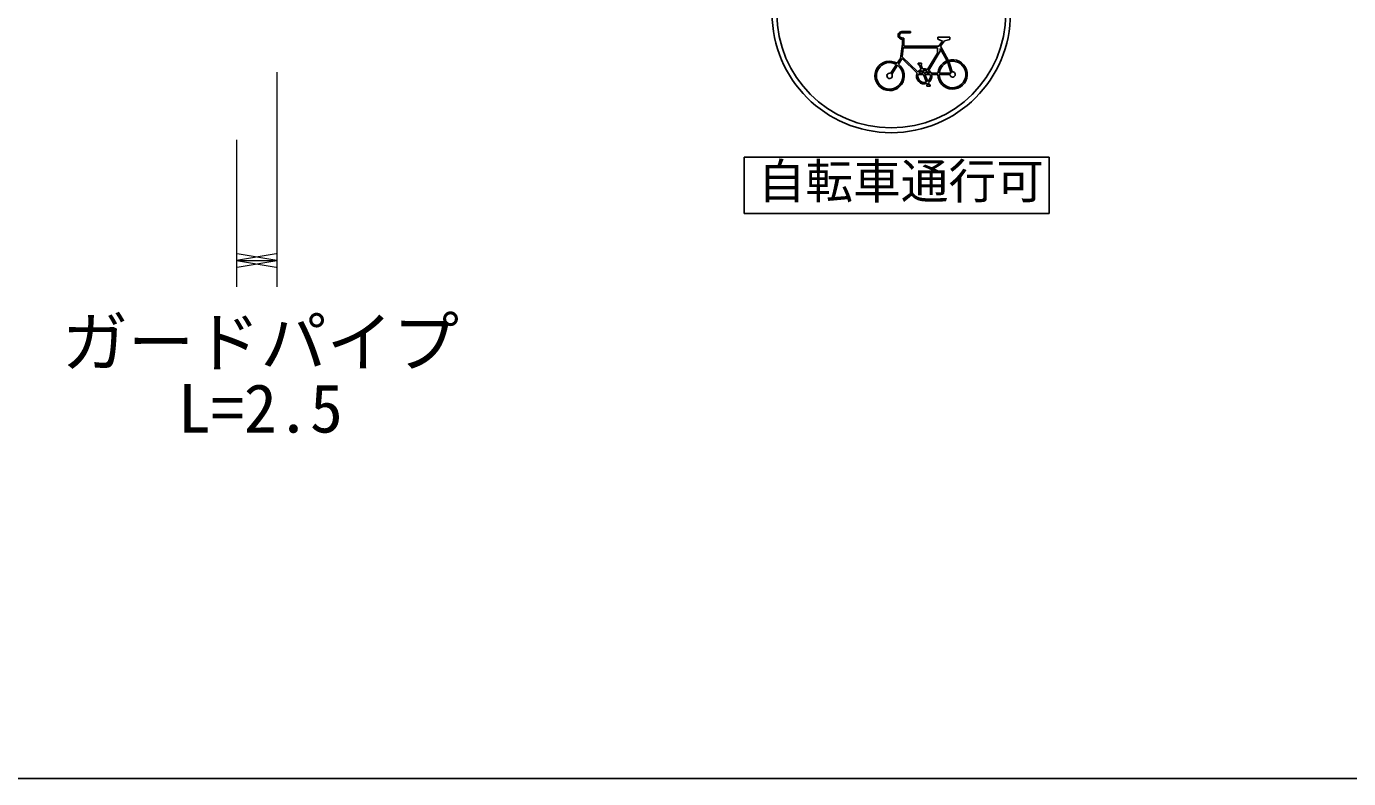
# Model space of a CAD drawing. Units: millimetres, scale not verified. Extents: x 40000 to 680000, y 20000 to 380000.
# Drawn here: x 306324 to 356252, y 205000 to 233389 of the extents above; entities that cross this region are included whole.
import ezdxf
from ezdxf.enums import TextEntityAlignment as Align

# ---------------------------------------------------------------- set-up
doc = ezdxf.new("R2010")
doc.units = ezdxf.units.MM
doc.header["$LTSCALE"] = 1000
for name, color, linetype, lineweight in [('M-STR-HTXT', 7, 'Continuous', 13), ('M-STR-STRC', 7, 'Continuous', 25), ('M-TTL-BAND', 7, 'Continuous', 25)]:
    doc.layers.add(name, color=color, linetype=linetype, lineweight=lineweight)
doc.styles.add('ＭＳ ゴシック', font='')
doc.styles.get('ＭＳ ゴシック').set_extended_font_data('MS Gothic')

# ---------------------------------------------------------------- blocks, each defined once
blk = doc.blocks.new('open_arrow')
at = {"color": 0, "linetype": 'Continuous', "lineweight": -2}
blk.add_lwpolyline([(7.5, 1.25), (0, 0), (7.5, -1.25)], dxfattribs=at)

msp = doc.modelspace()

# ---------------------------------------------------------------- linework, layer by layer
at = {"layer": 'M-STR-HTXT'}
for p, q in [((315780, 231662), (315780, 223557)), ((314257, 229108), (314257, 223557)), ((314257, 224557), (315780, 224557))]:
    msp.add_line(p, q, dxfattribs=at)
at = {"layer": 'M-STR-STRC'}
for p, q in [((339383, 233196), (339707, 233196)), ((339707, 233196), (339707, 233142)), ((339402, 232721), (339331, 232185)), ((339383, 233142), (339707, 233142)), ((339398, 232965), (339456, 232942)), ((339402, 232721), (339402, 232911)), ((339456, 232650), (339456, 232942)), ((340742, 232978), (341193, 232978)), ((340742, 232978), (340742, 232914)), ((340914, 232828), (340742, 232914)), ((340914, 232828), (340780, 232650)), ((340996, 232847), (340846, 232648)), ((341193, 232892), (340996, 232847)), ((341193, 232978), (341193, 232892)), ((339206, 231998), (339331, 232185)), ((339251, 231968), (339388, 232174)), ((339388, 232174), (339962, 231625)), ((339438, 232578), (339393, 232244)), ((339393, 232244), (339990, 231673)), ((339438, 232578), (340726, 232578)), ((339456, 232650), (340780, 232650)), ((340354, 231763), (340726, 232382)), ((340400, 231734), (340833, 232456)), ((340726, 232382), (340726, 232578)), ((340833, 232558), (341101, 232060)), ((340833, 232456), (340833, 232558)), ((340846, 232648), (341149, 232085)), ((338953, 231619), (339176, 231953)), ((338998, 231588), (339221, 231923)), ((340001, 232009), (340001, 231955)), ((340001, 232009), (340130, 232009)), ((340001, 231955), (340037, 231955)), ((340037, 231955), (340114, 231772)), ((340096, 231955), (340130, 231955)), ((340096, 231955), (340166, 231788)), ((340130, 232009), (340130, 231955)), ((340135, 231722), (340173, 231631)), ((340187, 231737), (340231, 231631)), ((340275, 231631), (340326, 231717)), ((340338, 231631), (340372, 231688)), ((341101, 232060), (341244, 231631)), ((341152, 232077), (341285, 231678)), ((340002, 231577), (340195, 231577)), ((340027, 231631), (340173, 231631)), ((340195, 231577), (340315, 231289)), ((340231, 231631), (340275, 231631)), ((340254, 231577), (340448, 231577)), ((340254, 231577), (340362, 231316)), ((340320, 231191), (340320, 231137)), ((340320, 231191), (340356, 231191)), ((340336, 231239), (340356, 231191)), ((340423, 231631), (340338, 231631)), ((340384, 231265), (340414, 231191)), ((340414, 231191), (340448, 231191)), ((340448, 231191), (340448, 231137)), ((340746, 231631), (340484, 231631)), ((340504, 231577), (340743, 231577)), ((340797, 231577), (341197, 231577)), ((341244, 231631), (340800, 231631)), ((340320, 231137), (340448, 231137)), ((333429, 226328), (333429, 228459)), ((333429, 228459), (344947, 228459)), ((344947, 228459), (344947, 226328)), ((344947, 226328), (333429, 226328))]:
    msp.add_line(p, q, dxfattribs=at)
for radius in [4500, 4320]:
    msp.add_circle((338984, 233879), radius, dxfattribs=at)
for centre, radius, start, end in [((339383, 233053), 143, 90, 277.6281), ((339383, 233053), 89.2, 90, 279.5882), ((338920, 231523), 555, 58.8725, 52.9655), ((338920, 231523), 501, 59.1492, 52.9655), ((340225, 231506), 288, 112.6199, 144.4375), ((340225, 231506), 234, 112.6199, 146.6109), ((340225, 231506), 288, 25.8083, 101.8251), ((340225, 231506), 234, 64.2924, 99.296), ((340225, 231506), 234, 32.3909, 51.0552), ((341298, 231577), 555, 180, 174.4123), ((341298, 231577), 501, 180, 173.8073), ((341298, 231577), 101, 180, 96.9274), ((338920, 231523), 101, 70.5003, 39.5286), ((340225, 231506), 288, 155.4991, 292.6199), ((340225, 231506), 234, 162.2275, 292.6199), ((340225, 231506), 234, 305.9437, 17.7725), ((340225, 231506), 288, 303.4147, 14.3633)]:
    msp.add_arc(centre, radius, start, end, dxfattribs=at)
at = {"layer": 'M-TTL-BAND'}
msp.add_line((40000, 205000), (579000, 205000), dxfattribs=at)

# ---------------------------------------------------------------- block references
at = {"layer": 'M-STR-HTXT', "xscale": 200, "yscale": 200}
msp.add_blockref('open_arrow', (314257, 224557), dxfattribs=at)
at = {"layer": 'M-STR-HTXT', "xscale": 200, "yscale": 200, "rotation": 180}
msp.add_blockref('open_arrow', (315780, 224557), dxfattribs=at)

# ---------------------------------------------------------------- texts
at = {"layer": 'M-STR-HTXT', "style": 'ＭＳ ゴシック'}
for s, p in [('ガードパイプ', (315159, 220010)), ('L=2.5', (315159, 217510))]:
    msp.add_text(s, height=1833, dxfattribs=at).set_placement(p, align=Align.BOTTOM_CENTER)
at = {"layer": 'M-STR-STRC', "style": 'ＭＳ ゴシック'}
msp.add_text('自転車通行可', height=1320, dxfattribs=at).set_placement((339343, 226495), align=Align.BOTTOM_CENTER)

doc.saveas('drawing.dxf')
